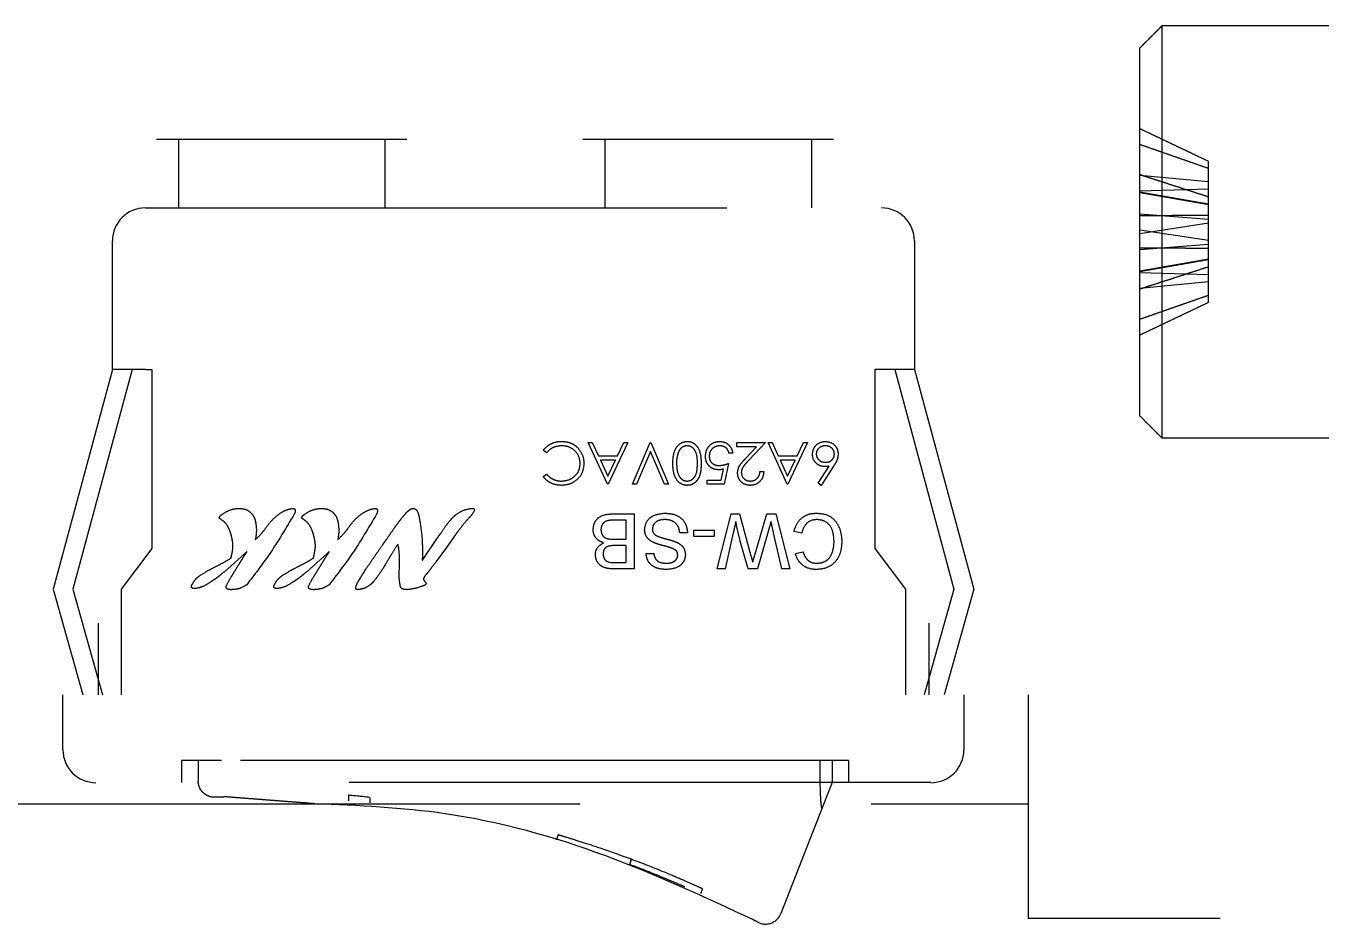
# Paper-space layout '2 DOOR PANEL LAYOUT - A1 Sheet' of a CAD drawing. Extents: x 50 to 825, y 22 to 486.
# Drawn here: x 558.651 to 562.548, y 461.147 to 463.849 of the extents above; entities that cross this region are included whole.
import ezdxf

# ---------------------------------------------------------------- set-up
doc = ezdxf.new("R2010")
doc.units = 0
doc.linetypes.add('HIDDEN', pattern=[0.375, 0.25, -0.125])
doc.layers.add('N-EQPM', color=3, linetype='Continuous', lineweight=25)

psp = doc.layouts.new('2 DOOR PANEL LAYOUT - A1 Sheet')

# ---------------------------------------------------------------- linework, layer by layer
at = {"layer": 'N-EQPM', "linetype": 'HIDDEN', "ltscale": 7}
for p, q in [((562.0692, 463.8488), (562.0692, 463.0066)), ((562.0031, 463.0304), (562.0031, 463.7827)), ((559.0436, 463.5079), (559.7973, 463.5079)), ((559.1097, 463.5079), (559.1097, 463.3013)), ((559.7312, 463.5079), (559.7312, 463.3013)), ((560.327, 463.5079), (561.0807, 463.5079)), ((560.3931, 463.5079), (560.3931, 463.3013)), ((561.0146, 463.5079), (561.0146, 463.3013)), ((562.2097, 463.4197), (562.2097, 463.441)), ((562.2097, 463.3795), (562.0031, 463.3993)), ((562.2097, 463.3582), (562.2097, 463.4197)), ((562.2097, 463.3582), (562.0031, 463.3518)), ((562.2097, 463.2663), (562.2097, 463.3582)), ((562.2097, 463.3128), (562.0031, 463.3488)), ((562.2097, 463.3104), (562.0031, 463.3471)), ((559.0105, 463.3013), (561.2253, 463.3013)), ((562.2097, 463.2663), (562.0031, 463.2823)), ((562.2097, 463.255), (562.0031, 463.2236)), ((562.2097, 463.203), (562.2097, 463.2663)), ((558.9114, 462.8154), (558.9114, 463.2021)), ((561.3245, 463.2021), (561.3245, 462.8154)), ((562.2097, 463.203), (562.0031, 463.2344)), ((562.2097, 463.1793), (562.2097, 463.203)), ((562.2097, 463.1917), (562.0031, 463.1757)), ((562.2097, 463.1239), (562.2097, 463.1793)), ((562.2097, 463.1476), (562.0031, 463.111)), ((562.2097, 463.1452), (562.0031, 463.1092)), ((562.2097, 463.0786), (562.2097, 463.1239)), ((562.2097, 463.0999), (562.0031, 463.1062)), ((562.2097, 463.0786), (562.0031, 463.0587)), ((562.2097, 463.0171), (562.2097, 463.0786)), ((562.0031, 462.6753), (562.0031, 463.0304)), ((562.0692, 463.0066), (562.0692, 462.6092)), ((558.9114, 462.8154), (558.7329, 462.1543)), ((558.9709, 462.8154), (558.7924, 462.1543)), ((559.0105, 462.8154), (558.9114, 462.8154)), ((559.0105, 462.8154), (559.0304, 462.8154)), ((559.0304, 462.8154), (559.0304, 462.2766)), ((561.2253, 462.8154), (561.2055, 462.8154)), ((561.2055, 462.8154), (561.2055, 462.2766)), ((561.3245, 462.8154), (561.2253, 462.8154)), ((561.265, 462.8154), (561.4435, 462.1543)), ((561.3245, 462.8154), (561.503, 462.1543)), ((560.3429, 462.5956), (560.3552, 462.5956)), ((560.4009, 462.47), (560.3429, 462.5956)), ((560.3552, 462.5956), (560.3738, 462.5553)), ((560.4621, 462.5956), (560.4025, 462.47)), ((560.4307, 462.5553), (560.4498, 462.5956)), ((560.4498, 462.5956), (560.4621, 462.5956)), ((560.4766, 462.47), (560.5298, 462.5956)), ((560.5298, 462.5956), (560.5314, 462.5956)), ((560.5314, 462.5956), (560.5845, 462.47)), ((560.7906, 462.5956), (560.876, 462.5956)), ((560.7906, 462.5827), (560.7906, 462.5956)), ((560.8491, 462.5827), (560.7906, 462.5827)), ((560.8177, 462.5491), (560.8491, 462.5827)), ((560.876, 462.5956), (560.8273, 462.5436)), ((560.8841, 462.5956), (560.8963, 462.5956)), ((560.942, 462.47), (560.8841, 462.5956)), ((560.8963, 462.5956), (560.9149, 462.5553)), ((561.0032, 462.5956), (560.9436, 462.47)), ((560.9718, 462.5553), (560.9909, 462.5956)), ((560.9909, 462.5956), (561.0032, 462.5956)), ((560.2175, 462.565), (560.2077, 462.5724)), ((560.3738, 462.5553), (560.4307, 462.5553)), ((560.4246, 462.5424), (560.3797, 462.5424)), ((560.3797, 462.5424), (560.4019, 462.4944)), ((560.4019, 462.4944), (560.4246, 462.5424)), ((560.5306, 462.5689), (560.4887, 462.47)), ((560.5724, 462.47), (560.5306, 462.5689)), ((560.7778, 462.5634), (560.7665, 462.5634)), ((560.9149, 462.5553), (560.9718, 462.5553)), ((560.9657, 462.5424), (560.9208, 462.5424)), ((560.9208, 462.5424), (560.943, 462.4944)), ((560.943, 462.4944), (560.9657, 462.5424)), ((560.2077, 462.493), (560.2175, 462.5006)), ((560.7432, 462.4828), (560.75, 462.5159)), ((560.7649, 462.5328), (560.752, 462.47)), ((560.8599, 462.5086), (560.8712, 462.5086)), ((561.0348, 462.4736), (561.068, 462.5243)), ((561.081, 462.5241), (561.0435, 462.4667)), ((560.4025, 462.47), (560.4009, 462.47)), ((560.4887, 462.47), (560.4766, 462.47)), ((560.5845, 462.47), (560.5724, 462.47)), ((560.7005, 462.4828), (560.7432, 462.4828)), ((560.7005, 462.47), (560.7005, 462.4828)), ((560.752, 462.47), (560.7005, 462.47)), ((560.9436, 462.47), (560.942, 462.47)), ((561.0435, 462.4667), (561.0348, 462.4736)), ((560.4188, 462.3809), (560.4809, 462.3809)), ((560.4809, 462.3809), (560.4809, 462.2156)), ((560.7309, 462.2156), (560.7726, 462.3809)), ((560.7726, 462.3809), (560.7982, 462.3809)), ((560.7982, 462.3809), (560.8327, 462.2546)), ((560.8442, 462.2572), (560.88, 462.3809)), ((560.88, 462.3809), (560.9075, 462.3809)), ((560.9075, 462.3809), (560.9492, 462.2156)), ((560.4576, 462.3618), (560.4185, 462.3618)), ((560.4576, 462.3046), (560.4576, 462.3618)), ((559.3411, 462.3037), (559.3418, 462.3037)), ((559.589, 462.3037), (559.5897, 462.3037)), ((559.8439, 462.2413), (559.8879, 462.3063)), ((559.9396, 462.3127), (559.9162, 462.2796)), ((560.4211, 462.3046), (560.4576, 462.3046)), ((560.6419, 462.3237), (560.6186, 462.3237)), ((560.661, 462.3131), (560.661, 462.3321)), ((560.661, 462.3321), (560.7224, 462.3321)), ((560.7224, 462.3131), (560.661, 462.3131)), ((560.7224, 462.3321), (560.7224, 462.3131)), ((560.7794, 462.3237), (560.755, 462.2156)), ((560.8845, 462.3284), (560.8518, 462.2156)), ((560.9251, 462.2156), (560.9006, 462.3243)), ((560.9852, 462.3225), (560.9619, 462.328)), ((559.0304, 462.2766), (558.9378, 462.1543)), ((559.31, 462.2618), (559.2588, 462.2158)), ((559.3156, 462.2677), (559.31, 462.2618)), ((559.3159, 462.2668), (559.3156, 462.2677)), ((559.5579, 462.2618), (559.5068, 462.2158)), ((559.5635, 462.2677), (559.5579, 462.2618)), ((559.5639, 462.2668), (559.5635, 462.2677)), ((559.726, 462.2902), (559.7308, 462.2967)), ((559.9162, 462.2796), (559.885, 462.2373)), ((560.4576, 462.2855), (560.4235, 462.2855)), ((560.4576, 462.2347), (560.4576, 462.2855)), ((560.5169, 462.2622), (560.5402, 462.2622)), ((560.8238, 462.2156), (560.8002, 462.2984)), ((560.9661, 462.2615), (560.9894, 462.2665)), ((561.2055, 462.2766), (561.298, 462.1543)), ((559.8432, 462.2413), (559.8439, 462.2413)), ((560.4261, 462.2347), (560.4576, 462.2347)), ((560.4809, 462.2156), (560.419, 462.2156)), ((560.755, 462.2156), (560.7309, 462.2156)), ((560.8518, 462.2156), (560.8238, 462.2156)), ((560.9492, 462.2156), (560.9251, 462.2156)), ((558.7329, 462.1543), (558.8221, 461.8369)), ((558.7924, 462.1543), (558.8816, 461.8369)), ((558.9378, 462.1543), (558.9378, 461.8369)), ((561.298, 462.1543), (561.298, 461.8369)), ((561.4435, 462.1543), (561.3542, 461.8369)), ((561.503, 462.1543), (561.4137, 461.8369)), ((558.8684, 462.0518), (558.8684, 461.8369)), ((561.3674, 462.0518), (561.3674, 461.8369)), ((558.7626, 461.6716), (558.7626, 461.8369)), ((561.4732, 461.8369), (561.4732, 461.6716)), ((561.6666, 461.8369), (561.6666, 461.509)), ((559.1408, 461.6386), (559.1196, 461.6386)), ((559.1196, 461.6386), (559.1196, 461.5725)), ((559.2398, 461.6386), (559.1408, 461.6386)), ((559.1692, 461.6386), (559.1692, 461.578)), ((561.0465, 461.6386), (559.2398, 461.6386)), ((561.04, 461.6386), (561.04, 461.5725)), ((561.0885, 461.6386), (561.0465, 461.6386)), ((561.0765, 461.6386), (561.0765, 461.5725)), ((561.1261, 461.6386), (561.0885, 461.6386)), ((561.1261, 461.6386), (561.1261, 461.5725)), ((561.374, 461.5725), (558.8618, 461.5725)), ((559.1692, 461.578), (559.1692, 461.578)), ((561.0765, 461.5725), (561.0469, 461.4967)), ((559.6212, 461.5345), (559.6212, 461.518)), ((559.6854, 461.5282), (559.6854, 461.5116)), ((558.5692, 461.509), (561.6666, 461.509)), ((561.0469, 461.4967), (560.9224, 461.1785)), ((561.6666, 461.509), (561.6666, 461.1636)), ((560.2522, 461.4153), (560.2465, 461.3998)), ((560.4726, 461.342), (560.4669, 461.3264)), ((560.473, 461.3418), (560.4673, 461.3263)), ((560.6868, 461.2531), (560.6811, 461.2376)), ((564.8697, 461.1636), (561.6666, 461.1636))]:
    psp.add_line(p, q, dxfattribs=at)
for centre, radius, start, end in [((559.0105, 463.2021), 0.0992, 90, 180), ((561.2253, 463.2021), 0.0992, 0, 90), ((558.8618, 461.6716), 0.0992, 180, 270), ((561.374, 461.6716), 0.0992, 270, 0), ((559.3364, 458.3142), 3.2329, 83.8036, 84.9476), ((560.8762, 461.1966), 0.0496, 242.0252, 338.6294)]:
    psp.add_arc(centre, radius, start, end, dxfattribs=at)
for points in [[(562.0692, 463.8488), (562.0031, 463.7827)], [(562.6229, 463.8488), (562.0692, 463.8488)], [(562.2097, 463.441), (562.0031, 463.5393)], [(562.2097, 463.4197), (562.0031, 463.4918)], [(562.2097, 463.3341), (562.0031, 463.4009)], [(562.2097, 463.2787), (562.0031, 463.2774)], [(562.2097, 463.1793), (562.0031, 463.1806)], [(562.2097, 463.1239), (562.0031, 463.0572)], [(562.2097, 463.0384), (562.0031, 462.9662)], [(562.2097, 463.0171), (562.0031, 462.9187)], [(562.0031, 462.6753), (562.0692, 462.6092)], [(562.0692, 462.6092), (562.6229, 462.6092)], [(559.2407, 461.5291), (559.2206, 461.5285)], [(559.5203, 461.509), (559.2546, 461.5295)]]:
    psp.add_open_spline(points, degree=1, dxfattribs=at)
for points, knots in [([(560.2077, 462.5724), (560.2125, 462.5778), (560.2204, 462.5866), (560.2351, 462.5942), (560.2485, 462.5982), (560.2577, 462.5986), (560.2623, 462.5988)], [0, 0, 0, 0, 0.33934, 0.559538, 0.779705, 1, 1, 1, 1]), ([(560.2624, 462.5859), (560.2527, 462.5847), (560.2353, 462.5826), (560.223, 462.5704), (560.2175, 462.565)], [0, 0, 0, 0, 0.558772, 1, 1, 1, 1]), ([(560.2623, 462.5988), (560.2689, 462.5984), (560.2798, 462.5978), (560.2941, 462.5927), (560.3052, 462.5861), (560.3112, 462.5799), (560.3141, 462.5768)], [0, 0, 0, 0, 0.339838, 0.559927, 0.779959, 1, 1, 1, 1]), ([(560.3188, 462.5329), (560.3178, 462.541), (560.3159, 462.5573), (560.3002, 462.5748), (560.2815, 462.5846), (560.2688, 462.5855), (560.2624, 462.5859)], [0, 0, 0, 0, 0.279431, 0.558928, 0.779287, 1, 1, 1, 1]), ([(560.3141, 462.5768), (560.3193, 462.5692), (560.3286, 462.5556), (560.3296, 462.5392), (560.3301, 462.532)], [0, 0, 0, 0, 0.55902, 1, 1, 1, 1]), ([(560.5974, 462.5328), (560.5981, 462.5479), (560.5991, 462.5705), (560.6162, 462.5913), (560.6297, 462.5979), (560.6371, 462.5985), (560.6408, 462.5988)], [0, 0, 0, 0, 0.499383, 0.748751, 0.87438, 1, 1, 1, 1]), ([(560.6404, 462.5859), (560.6369, 462.5855), (560.6301, 462.5846), (560.6195, 462.5774), (560.6157, 462.5693), (560.6134, 462.5643)], [0, 0, 0, 0, 0.280213, 0.560806, 1, 1, 1, 1]), ([(560.6715, 462.5328), (560.6714, 462.5445), (560.6712, 462.5621), (560.6592, 462.5792), (560.649, 462.585), (560.6432, 462.5856), (560.6404, 462.5859)], [0, 0, 0, 0, 0.500287, 0.749081, 0.874604, 1, 1, 1, 1]), ([(560.6408, 462.5988), (560.6444, 462.5985), (560.6517, 462.5979), (560.6651, 462.5913), (560.6816, 462.5702), (560.6823, 462.5478), (560.6827, 462.5328)], [0, 0, 0, 0, 0.125553, 0.251095, 0.50025, 1, 1, 1, 1]), ([(560.6956, 462.5545), (560.6964, 462.561), (560.6978, 462.5741), (560.7091, 462.5892), (560.724, 462.5976), (560.7343, 462.5984), (560.7394, 462.5988)], [0, 0, 0, 0, 0.279862, 0.559296, 0.779436, 1, 1, 1, 1]), ([(560.7388, 462.5859), (560.7341, 462.5854), (560.7247, 462.5843), (560.7142, 462.5757), (560.7078, 462.5652), (560.7072, 462.5578), (560.7069, 462.554)], [0, 0, 0, 0, 0.279605, 0.559388, 0.779575, 1, 1, 1, 1]), ([(560.7665, 462.5634), (560.7655, 462.5669), (560.7636, 462.574), (560.7559, 462.5812), (560.7474, 462.5852), (560.7416, 462.5857), (560.7388, 462.5859)], [0, 0, 0, 0, 0.28002, 0.559165, 0.779624, 1, 1, 1, 1]), ([(560.7394, 462.5988), (560.7448, 462.5982), (560.7556, 462.5971), (560.7677, 462.5875), (560.7753, 462.5758), (560.7769, 462.5675), (560.7778, 462.5634)], [0, 0, 0, 0, 0.27959, 0.559017, 0.779362, 1, 1, 1, 1]), ([(561.0177, 462.5603), (561.0184, 462.5661), (561.0197, 462.5776), (561.0304, 462.5903), (561.0435, 462.5975), (561.0525, 462.5984), (561.057, 462.5988)], [0, 0, 0, 0, 0.279611, 0.558955, 0.779475, 1, 1, 1, 1]), ([(561.0564, 462.5859), (561.0525, 462.5855), (561.0448, 462.5848), (561.0359, 462.5783), (561.0299, 462.5701), (561.0293, 462.564), (561.029, 462.561)], [0, 0, 0, 0, 0.280042, 0.559939, 0.780012, 1, 1, 1, 1]), ([(561.0837, 462.561), (561.0832, 462.5649), (561.0821, 462.5726), (561.0743, 462.5805), (561.0655, 462.5852), (561.0594, 462.5857), (561.0564, 462.5859)], [0, 0, 0, 0, 0.279041, 0.558781, 0.77925, 1, 1, 1, 1]), ([(561.057, 462.5988), (561.0626, 462.5981), (561.0738, 462.5968), (561.0865, 462.5866), (561.0937, 462.5738), (561.0946, 462.5649), (561.095, 462.5605)], [0, 0, 0, 0, 0.279635, 0.55907, 0.779561, 1, 1, 1, 1]), ([(560.6134, 462.5643), (560.6118, 462.5586), (560.609, 462.5482), (560.6088, 462.5375), (560.6087, 462.5328)], [0, 0, 0, 0, 0.559599, 1, 1, 1, 1]), ([(560.7352, 462.5134), (560.7292, 462.5141), (560.7172, 462.5154), (560.7039, 462.5266), (560.6966, 462.5404), (560.696, 462.5498), (560.6956, 462.5545)], [0, 0, 0, 0, 0.279656, 0.558998, 0.779286, 1, 1, 1, 1]), ([(560.7069, 462.554), (560.7074, 462.5497), (560.7083, 462.541), (560.7168, 462.5316), (560.727, 462.5269), (560.7338, 462.5265), (560.7372, 462.5263)], [0, 0, 0, 0, 0.279541, 0.558629, 0.779084, 1, 1, 1, 1]), ([(560.7923, 462.5041), (560.793, 462.5101), (560.7943, 462.5201), (560.8023, 462.5316), (560.8097, 462.5406), (560.815, 462.5463), (560.8177, 462.5491)], [0, 0, 0, 0, 0.338375, 0.558753, 0.77936, 1, 1, 1, 1]), ([(560.8273, 462.5436), (560.8237, 462.5398), (560.8177, 462.5335), (560.81, 462.5242), (560.8045, 462.5153), (560.8039, 462.5085), (560.8035, 462.5051)], [0, 0, 0, 0, 0.340542, 0.56085, 0.780599, 1, 1, 1, 1]), ([(561.055, 462.5231), (561.0495, 462.5237), (561.0385, 462.525), (561.0262, 462.5351), (561.0188, 462.5473), (561.0181, 462.556), (561.0177, 462.5603)], [0, 0, 0, 0, 0.279643, 0.559335, 0.779541, 1, 1, 1, 1]), ([(561.029, 462.561), (561.0296, 462.5571), (561.0307, 462.5492), (561.039, 462.5412), (561.0481, 462.5367), (561.0543, 462.5362), (561.0573, 462.536)], [0, 0, 0, 0, 0.278758, 0.558607, 0.779181, 1, 1, 1, 1]), ([(561.0573, 462.536), (561.0612, 462.5363), (561.0688, 462.537), (561.0776, 462.5436), (561.0829, 462.552), (561.0835, 462.558), (561.0837, 462.561)], [0, 0, 0, 0, 0.280117, 0.559439, 0.779681, 1, 1, 1, 1]), ([(561.095, 462.5605), (561.0946, 462.5561), (561.0938, 462.5486), (561.0899, 462.5391), (561.0857, 462.5314), (561.0826, 462.5265), (561.081, 462.5241)], [0, 0, 0, 0, 0.339374, 0.559486, 0.779731, 1, 1, 1, 1]), ([(560.2175, 462.5006), (560.2216, 462.4963), (560.2284, 462.4892), (560.2407, 462.4833), (560.2517, 462.4801), (560.2594, 462.4798), (560.2632, 462.4796)], [0, 0, 0, 0, 0.339355, 0.559445, 0.779726, 1, 1, 1, 1]), ([(560.3301, 462.532), (560.3289, 462.5222), (560.3266, 462.5025), (560.308, 462.4809), (560.2857, 462.4685), (560.2702, 462.4673), (560.2625, 462.4667)], [0, 0, 0, 0, 0.279512, 0.55908, 0.779374, 1, 1, 1, 1]), ([(560.2632, 462.4796), (560.2712, 462.4805), (560.2872, 462.4824), (560.3059, 462.496), (560.3171, 462.5139), (560.3182, 462.5266), (560.3188, 462.5329)], [0, 0, 0, 0, 0.279865, 0.559533, 0.779673, 1, 1, 1, 1]), ([(560.6408, 462.4667), (560.6371, 462.467), (560.6297, 462.4676), (560.6162, 462.4742), (560.5992, 462.4951), (560.5981, 462.5177), (560.5974, 462.5328)], [0, 0, 0, 0, 0.125616, 0.251232, 0.500607, 1, 1, 1, 1]), ([(560.6087, 462.5328), (560.6091, 462.5211), (560.6098, 462.5036), (560.6216, 462.4863), (560.6318, 462.4805), (560.6375, 462.4799), (560.6404, 462.4796)], [0, 0, 0, 0, 0.500057, 0.749047, 0.874596, 1, 1, 1, 1]), ([(560.6404, 462.4796), (560.6433, 462.4799), (560.649, 462.4805), (560.6567, 462.4849), (560.6628, 462.4911), (560.6711, 462.5064), (560.6713, 462.521), (560.6715, 462.5328)], [0, 0, 0, 0, 0.125135, 0.250379, 0.375521, 0.500859, 1, 1, 1, 1]), ([(560.6827, 462.5328), (560.6823, 462.5178), (560.6817, 462.499), (560.6699, 462.4802), (560.6618, 462.4726), (560.6518, 462.4676), (560.6444, 462.467), (560.6408, 462.4667)], [0, 0, 0, 0, 0.498704, 0.62418, 0.749471, 0.874743, 1, 1, 1, 1]), ([(560.75, 462.5159), (560.7472, 462.5151), (560.7424, 462.5138), (560.7374, 462.5135), (560.7352, 462.5134)], [0, 0, 0, 0, 0.560064, 1, 1, 1, 1]), ([(560.7372, 462.5263), (560.7425, 462.5269), (560.752, 462.5279), (560.761, 462.5313), (560.7649, 462.5328)], [0, 0, 0, 0, 0.559416, 1, 1, 1, 1]), ([(560.8302, 462.4667), (560.8246, 462.4673), (560.8134, 462.4683), (560.801, 462.4785), (560.7935, 462.4909), (560.7927, 462.4997), (560.7923, 462.5041)], [0, 0, 0, 0, 0.279891, 0.559188, 0.779573, 1, 1, 1, 1]), ([(560.8035, 462.5051), (560.8041, 462.5012), (560.8051, 462.4934), (560.8128, 462.4852), (560.8216, 462.4803), (560.8277, 462.4798), (560.8308, 462.4796)], [0, 0, 0, 0, 0.279126, 0.558978, 0.77935, 1, 1, 1, 1]), ([(560.8712, 462.5086), (560.8704, 462.5025), (560.869, 462.4903), (560.8583, 462.4763), (560.8446, 462.468), (560.835, 462.4671), (560.8302, 462.4667)], [0, 0, 0, 0, 0.280029, 0.559515, 0.779668, 1, 1, 1, 1]), ([(560.8308, 462.4796), (560.8351, 462.4801), (560.8436, 462.4809), (560.8533, 462.4888), (560.8586, 462.4986), (560.8595, 462.5053), (560.8599, 462.5086)], [0, 0, 0, 0, 0.279693, 0.55878, 0.779138, 1, 1, 1, 1]), ([(561.068, 462.5243), (561.0656, 462.5239), (561.0613, 462.5233), (561.0569, 462.5231), (561.055, 462.5231)], [0, 0, 0, 0, 0.55991, 1, 1, 1, 1]), ([(560.2625, 462.4667), (560.2553, 462.4672), (560.2435, 462.468), (560.2282, 462.4745), (560.2166, 462.4823), (560.2106, 462.4894), (560.2077, 462.493)], [0, 0, 0, 0, 0.339713, 0.559846, 0.779926, 1, 1, 1, 1]), ([(559.2328, 462.3704), (559.2342, 462.3725), (559.2367, 462.3764), (559.2405, 462.3789), (559.2422, 462.38)], [0, 0, 0, 0, 0.557957, 1, 1, 1, 1]), ([(559.2422, 462.38), (559.2507, 462.3854), (559.2658, 462.3949), (559.2835, 462.3967), (559.2913, 462.3975)], [0, 0, 0, 0, 0.559815, 1, 1, 1, 1]), ([(559.2913, 462.3975), (559.2983, 462.397), (559.3121, 462.3961), (559.3289, 462.3851), (559.339, 462.3702), (559.3414, 462.3596), (559.3425, 462.3543)], [0, 0, 0, 0, 0.280204, 0.559303, 0.779455, 1, 1, 1, 1]), ([(559.4583, 462.3801), (559.4339, 462.3389), (559.3905, 462.2654), (559.3384, 462.1976), (559.3156, 462.1679)], [0, 0, 0, 0, 0.56028, 1, 1, 1, 1]), ([(559.3728, 462.3384), (559.3798, 462.3479), (559.3923, 462.3649), (559.4091, 462.3776), (559.4165, 462.3832)], [0, 0, 0, 0, 0.560569, 1, 1, 1, 1]), ([(559.4165, 462.3832), (559.4231, 462.387), (559.4349, 462.3938), (559.4482, 462.3964), (559.454, 462.3975)], [0, 0, 0, 0, 0.560868, 1, 1, 1, 1]), ([(559.454, 462.3975), (559.4554, 462.3974), (559.4576, 462.3972), (559.4597, 462.3952), (559.461, 462.3927), (559.4615, 462.3891), (559.4607, 462.3864), (559.4603, 462.3851)], [0, 0, 0, 0, 0.248737, 0.374057, 0.499919, 0.749436, 1, 1, 1, 1]), ([(559.4603, 462.3851), (559.46, 462.3842), (559.4594, 462.3825), (559.4586, 462.3808), (559.4583, 462.3801)], [0, 0, 0, 0, 0.56, 1, 1, 1, 1]), ([(559.4807, 462.3704), (559.4821, 462.3725), (559.4846, 462.3764), (559.4884, 462.3789), (559.4901, 462.38)], [0, 0, 0, 0, 0.557957, 1, 1, 1, 1]), ([(559.4901, 462.38), (559.4986, 462.3854), (559.5137, 462.3949), (559.5315, 462.3967), (559.5393, 462.3975)], [0, 0, 0, 0, 0.559815, 1, 1, 1, 1]), ([(559.5393, 462.3975), (559.5462, 462.397), (559.5601, 462.3961), (559.5768, 462.3851), (559.5869, 462.3702), (559.5893, 462.3596), (559.5905, 462.3543)], [0, 0, 0, 0, 0.280204, 0.559303, 0.779455, 1, 1, 1, 1]), ([(559.7062, 462.3801), (559.6818, 462.3389), (559.6384, 462.2654), (559.5864, 462.1976), (559.5635, 462.1679)], [0, 0, 0, 0, 0.56028, 1, 1, 1, 1]), ([(559.6207, 462.3384), (559.6277, 462.3479), (559.6402, 462.3649), (559.657, 462.3776), (559.6644, 462.3832)], [0, 0, 0, 0, 0.560569, 1, 1, 1, 1]), ([(559.6644, 462.3832), (559.671, 462.387), (559.6828, 462.3938), (559.6961, 462.3964), (559.7019, 462.3975)], [0, 0, 0, 0, 0.560868, 1, 1, 1, 1]), ([(559.7019, 462.3975), (559.7033, 462.3974), (559.7055, 462.3972), (559.7076, 462.3952), (559.7089, 462.3927), (559.7094, 462.3891), (559.7086, 462.3864), (559.7082, 462.3851)], [0, 0, 0, 0, 0.248737, 0.374057, 0.499919, 0.749436, 1, 1, 1, 1]), ([(559.7082, 462.3851), (559.7079, 462.3842), (559.7073, 462.3825), (559.7065, 462.3808), (559.7062, 462.3801)], [0, 0, 0, 0, 0.56, 1, 1, 1, 1]), ([(559.7355, 462.3036), (559.742, 462.313), (559.7527, 462.3286), (559.768, 462.3499), (559.7811, 462.3678), (559.7907, 462.379), (559.7956, 462.3846)], [0, 0, 0, 0, 0.340024, 0.560038, 0.780049, 1, 1, 1, 1]), ([(559.7956, 462.3846), (559.797, 462.3861), (559.7995, 462.3886), (559.8023, 462.3908), (559.8035, 462.3918)], [0, 0, 0, 0, 0.559913, 1, 1, 1, 1]), ([(559.8035, 462.3918), (559.8057, 462.3934), (559.8095, 462.3963), (559.8142, 462.3971), (559.8162, 462.3975)], [0, 0, 0, 0, 0.560818, 1, 1, 1, 1]), ([(559.8162, 462.3975), (559.8179, 462.3973), (559.8211, 462.3969), (559.8263, 462.3928), (559.832, 462.3828), (559.8339, 462.3733), (559.8352, 462.3669)], [0, 0, 0, 0, 0.124699, 0.24995, 0.499672, 1, 1, 1, 1]), ([(559.932, 462.3667), (559.9344, 462.3691), (559.9387, 462.3735), (559.9434, 462.3773), (559.9455, 462.379)], [0, 0, 0, 0, 0.559933, 1, 1, 1, 1]), ([(559.9455, 462.379), (559.9538, 462.3844), (559.9685, 462.394), (559.9859, 462.3965), (559.9935, 462.3975)], [0, 0, 0, 0, 0.56059, 1, 1, 1, 1]), ([(559.9999, 462.39), (559.9976, 462.3861), (559.9934, 462.3791), (559.9878, 462.3731), (559.9854, 462.3705)], [0, 0, 0, 0, 0.559016, 1, 1, 1, 1]), ([(559.9935, 462.3975), (559.9945, 462.3975), (559.9966, 462.3974), (559.9991, 462.3964), (560.0003, 462.3946), (560.0007, 462.3925), (560.0002, 462.391), (559.9999, 462.39)], [0, 0, 0, 0, 0.25053, 0.499207, 0.624418, 0.74975, 1, 1, 1, 1]), ([(560.358, 462.3335), (560.3585, 462.339), (560.3595, 462.3499), (560.3676, 462.3646), (560.3868, 462.3797), (560.4056, 462.3804), (560.4188, 462.3809)], [0, 0, 0, 0, 0.187143, 0.374319, 0.560786, 1, 1, 1, 1]), ([(560.5126, 462.334), (560.514, 462.342), (560.5166, 462.3581), (560.539, 462.3791), (560.5599, 462.3815), (560.5727, 462.383)], [0, 0, 0, 0, 0.279942, 0.56008, 1, 1, 1, 1]), ([(560.5727, 462.383), (560.5823, 462.3825), (560.6015, 462.3815), (560.6257, 462.3677), (560.6393, 462.3463), (560.641, 462.3312), (560.6419, 462.3237)], [0, 0, 0, 0, 0.280814, 0.559563, 0.77962, 1, 1, 1, 1]), ([(560.9619, 462.328), (560.9646, 462.3364), (560.9701, 462.3533), (560.9875, 462.3718), (561.0085, 462.3816), (561.0224, 462.3825), (561.0293, 462.383)], [0, 0, 0, 0, 0.280256, 0.559546, 0.779589, 1, 1, 1, 1]), ([(561.0293, 462.383), (561.0417, 462.3821), (561.0664, 462.3803), (561.0925, 462.3552), (561.1039, 462.3257), (561.1053, 462.3066), (561.106, 462.297)], [0, 0, 0, 0, 0.279955, 0.558088, 0.778912, 1, 1, 1, 1]), ([(559.237, 462.3653), (559.2358, 462.366), (559.2343, 462.3669), (559.2326, 462.3688), (559.2327, 462.3699), (559.2328, 462.3704)], [0, 0, 0, 0, 0.559164, 0.782882, 1, 1, 1, 1]), ([(559.2641, 462.3318), (559.2606, 462.3394), (559.2544, 462.353), (559.2423, 462.3616), (559.237, 462.3653)], [0, 0, 0, 0, 0.561021, 1, 1, 1, 1]), ([(559.3425, 462.3543), (559.3436, 462.3463), (559.3454, 462.332), (559.3437, 462.3177), (559.3429, 462.3114)], [0, 0, 0, 0, 0.55994, 1, 1, 1, 1]), ([(559.4849, 462.3653), (559.4838, 462.366), (559.4822, 462.3669), (559.4805, 462.3688), (559.4806, 462.3699), (559.4807, 462.3704)], [0, 0, 0, 0, 0.559164, 0.782882, 1, 1, 1, 1]), ([(559.512, 462.3318), (559.5085, 462.3394), (559.5024, 462.353), (559.4902, 462.3616), (559.4849, 462.3653)], [0, 0, 0, 0, 0.561021, 1, 1, 1, 1]), ([(559.5905, 462.3543), (559.5915, 462.3463), (559.5934, 462.332), (559.5916, 462.3177), (559.5908, 462.3114)], [0, 0, 0, 0, 0.55994, 1, 1, 1, 1]), ([(559.8352, 462.3669), (559.8383, 462.347), (559.8439, 462.3115), (559.8441, 462.2755), (559.8442, 462.2597)], [0, 0, 0, 0, 0.559976, 1, 1, 1, 1]), ([(559.9004, 462.3238), (559.9058, 462.3321), (559.9155, 462.3471), (559.9269, 462.3607), (559.932, 462.3667)], [0, 0, 0, 0, 0.560169, 1, 1, 1, 1]), ([(559.9854, 462.3705), (559.9785, 462.3626), (559.9662, 462.3484), (559.9549, 462.3335), (559.9499, 462.3269)], [0, 0, 0, 0, 0.559959, 1, 1, 1, 1]), ([(560.4043, 462.361), (560.4007, 462.3601), (560.3934, 462.3583), (560.3858, 462.3508), (560.3818, 462.342), (560.3814, 462.3361), (560.3813, 462.3332)], [0, 0, 0, 0, 0.28029, 0.559018, 0.779402, 1, 1, 1, 1]), ([(560.4185, 462.3618), (560.4158, 462.3618), (560.4111, 462.3618), (560.4064, 462.3613), (560.4043, 462.361)], [0, 0, 0, 0, 0.560099, 1, 1, 1, 1]), ([(560.5737, 462.3639), (560.5687, 462.3636), (560.5588, 462.363), (560.5461, 462.3569), (560.5376, 462.3467), (560.5365, 462.339), (560.536, 462.3351)], [0, 0, 0, 0, 0.280917, 0.560813, 0.780502, 1, 1, 1, 1]), ([(560.6186, 462.3237), (560.6177, 462.33), (560.6158, 462.3425), (560.6035, 462.3563), (560.5885, 462.3629), (560.5786, 462.3636), (560.5737, 462.3639)], [0, 0, 0, 0, 0.280632, 0.558674, 0.779197, 1, 1, 1, 1]), ([(560.7871, 462.3578), (560.7856, 462.3514), (560.783, 462.34), (560.7805, 462.3287), (560.7794, 462.3237)], [0, 0, 0, 0, 0.559999, 1, 1, 1, 1]), ([(560.8002, 462.2984), (560.7975, 462.3094), (560.7926, 462.3291), (560.7887, 462.349), (560.7871, 462.3578)], [0, 0, 0, 0, 0.559998, 1, 1, 1, 1]), ([(560.893, 462.3578), (560.8914, 462.3523), (560.8886, 462.3425), (560.8857, 462.3327), (560.8845, 462.3284)], [0, 0, 0, 0, 0.560001, 1, 1, 1, 1]), ([(560.9006, 462.3243), (560.8991, 462.3305), (560.8966, 462.3417), (560.8941, 462.3529), (560.893, 462.3578)], [0, 0, 0, 0, 0.56, 1, 1, 1, 1]), ([(561.0315, 462.3639), (561.0252, 462.3633), (561.0125, 462.3621), (560.9932, 462.3481), (560.9882, 462.3322), (560.9852, 462.3225)], [0, 0, 0, 0, 0.280711, 0.560905, 1, 1, 1, 1]), ([(561.0827, 462.2969), (561.0822, 462.3058), (561.0813, 462.3235), (561.0716, 462.3472), (561.0525, 462.3615), (561.0385, 462.3631), (561.0315, 462.3639)], [0, 0, 0, 0, 0.281245, 0.560716, 0.780138, 1, 1, 1, 1]), ([(559.2709, 462.3087), (559.2699, 462.3131), (559.2681, 462.3209), (559.2653, 462.3284), (559.2641, 462.3318)], [0, 0, 0, 0, 0.559926, 1, 1, 1, 1]), ([(559.2682, 462.248), (559.2697, 462.2548), (559.2721, 462.266), (559.2746, 462.2819), (559.2736, 462.2955), (559.2718, 462.3043), (559.2709, 462.3087)], [0, 0, 0, 0, 0.340183, 0.560168, 0.779941, 1, 1, 1, 1]), ([(559.3429, 462.3114), (559.3427, 462.3099), (559.3423, 462.3073), (559.3414, 462.3048), (559.3411, 462.3037)], [0, 0, 0, 0, 0.559683, 1, 1, 1, 1]), ([(559.3418, 462.3037), (559.348, 462.3097), (559.3593, 462.3205), (559.3687, 462.3329), (559.3728, 462.3384)], [0, 0, 0, 0, 0.559772, 1, 1, 1, 1]), ([(559.5188, 462.3087), (559.5178, 462.3131), (559.516, 462.3209), (559.5132, 462.3284), (559.512, 462.3318)], [0, 0, 0, 0, 0.559926, 1, 1, 1, 1]), ([(559.5161, 462.248), (559.5176, 462.2548), (559.52, 462.266), (559.5225, 462.2819), (559.5215, 462.2955), (559.5197, 462.3043), (559.5188, 462.3087)], [0, 0, 0, 0, 0.340183, 0.560168, 0.779941, 1, 1, 1, 1]), ([(559.5908, 462.3114), (559.5906, 462.3099), (559.5902, 462.3073), (559.5894, 462.3048), (559.589, 462.3037)], [0, 0, 0, 0, 0.559683, 1, 1, 1, 1]), ([(559.5897, 462.3037), (559.596, 462.3097), (559.6072, 462.3205), (559.6166, 462.3329), (559.6207, 462.3384)], [0, 0, 0, 0, 0.559772, 1, 1, 1, 1]), ([(559.7308, 462.2967), (559.7317, 462.298), (559.7332, 462.3003), (559.7348, 462.3026), (559.7355, 462.3036)], [0, 0, 0, 0, 0.559999, 1, 1, 1, 1]), ([(559.8879, 462.3063), (559.8891, 462.3081), (559.8912, 462.3112), (559.8934, 462.3144), (559.8943, 462.3157)], [0, 0, 0, 0, 0.559781, 1, 1, 1, 1]), ([(559.8943, 462.3157), (559.8954, 462.3173), (559.8974, 462.32), (559.8995, 462.3226), (559.9004, 462.3238)], [0, 0, 0, 0, 0.559991, 1, 1, 1, 1]), ([(559.9499, 462.3269), (559.948, 462.3243), (559.9447, 462.3195), (559.9411, 462.3148), (559.9396, 462.3127)], [0, 0, 0, 0, 0.559995, 1, 1, 1, 1]), ([(560.3891, 462.294), (560.3843, 462.2958), (560.3747, 462.2992), (560.3645, 462.3096), (560.3588, 462.3215), (560.3582, 462.3295), (560.358, 462.3335)], [0, 0, 0, 0, 0.280211, 0.55967, 0.779709, 1, 1, 1, 1]), ([(560.3813, 462.3332), (560.3818, 462.3285), (560.3825, 462.3214), (560.3879, 462.3135), (560.3991, 462.3047), (560.4114, 462.3047), (560.4211, 462.3046)], [0, 0, 0, 0, 0.249802, 0.375546, 0.501154, 1, 1, 1, 1]), ([(560.5413, 462.294), (560.5369, 462.2962), (560.5282, 462.3007), (560.5187, 462.3108), (560.5134, 462.3224), (560.5129, 462.3301), (560.5126, 462.334)], [0, 0, 0, 0, 0.280371, 0.559909, 0.779859, 1, 1, 1, 1]), ([(560.536, 462.3351), (560.5362, 462.3322), (560.5368, 462.3265), (560.5428, 462.3179), (560.5495, 462.3147), (560.5536, 462.3128)], [0, 0, 0, 0, 0.280089, 0.55997, 1, 1, 1, 1]), ([(560.5536, 462.3128), (560.5601, 462.3107), (560.5708, 462.3072), (560.5861, 462.3034), (560.5989, 462.2997), (560.6071, 462.2962), (560.6111, 462.2945)], [0, 0, 0, 0, 0.339939, 0.560025, 0.780082, 1, 1, 1, 1]), ([(559.298, 462.2384), (559.3013, 462.2437), (559.3073, 462.2532), (559.3133, 462.2627), (559.3159, 462.2668)], [0, 0, 0, 0, 0.559992, 1, 1, 1, 1]), ([(559.5459, 462.2384), (559.5493, 462.2437), (559.5552, 462.2532), (559.5612, 462.2627), (559.5639, 462.2668)], [0, 0, 0, 0, 0.559992, 1, 1, 1, 1]), ([(559.6491, 462.1738), (559.6572, 462.1874), (559.6705, 462.2098), (559.691, 462.2397), (559.7084, 462.2651), (559.7202, 462.2819), (559.726, 462.2902)], [0, 0, 0, 0, 0.339888, 0.559924, 0.779962, 1, 1, 1, 1]), ([(559.7698, 462.2894), (559.7641, 462.2804), (559.7539, 462.2645), (559.7441, 462.2483), (559.7398, 462.2411)], [0, 0, 0, 0, 0.559994, 1, 1, 1, 1]), ([(559.7728, 462.2785), (559.7724, 462.2806), (559.7715, 462.2842), (559.7703, 462.2878), (559.7698, 462.2894)], [0, 0, 0, 0, 0.559754, 1, 1, 1, 1]), ([(559.7749, 462.2165), (559.7753, 462.2281), (559.7761, 462.2489), (559.7738, 462.2695), (559.7728, 462.2785)], [0, 0, 0, 0, 0.560233, 1, 1, 1, 1]), ([(560.3643, 462.2584), (560.3648, 462.2627), (560.3657, 462.2713), (560.3737, 462.2849), (560.3833, 462.2905), (560.3891, 462.294)], [0, 0, 0, 0, 0.280336, 0.5608, 1, 1, 1, 1]), ([(560.4036, 462.2836), (560.401, 462.2825), (560.3957, 462.2804), (560.3888, 462.2724), (560.3881, 462.265), (560.3876, 462.2605)], [0, 0, 0, 0, 0.280869, 0.561063, 1, 1, 1, 1]), ([(560.4235, 462.2855), (560.4197, 462.2855), (560.413, 462.2855), (560.4065, 462.2842), (560.4036, 462.2836)], [0, 0, 0, 0, 0.560393, 1, 1, 1, 1]), ([(560.5782, 462.2135), (560.57, 462.214), (560.5536, 462.215), (560.5325, 462.2254), (560.5195, 462.243), (560.5178, 462.2558), (560.5169, 462.2622)], [0, 0, 0, 0, 0.280797, 0.560151, 0.779877, 1, 1, 1, 1]), ([(560.5402, 462.2622), (560.5411, 462.2573), (560.5429, 462.2474), (560.5562, 462.2339), (560.5693, 462.2331), (560.5772, 462.2326)], [0, 0, 0, 0, 0.281097, 0.560287, 1, 1, 1, 1]), ([(560.6063, 462.2718), (560.5993, 462.2753), (560.5878, 462.2811), (560.5702, 462.2849), (560.5556, 462.2887), (560.5461, 462.2922), (560.5413, 462.294)], [0, 0, 0, 0, 0.338408, 0.558974, 0.779535, 1, 1, 1, 1]), ([(560.6122, 462.2572), (560.612, 462.2603), (560.6114, 462.2658), (560.6079, 462.27), (560.6063, 462.2718)], [0, 0, 0, 0, 0.559617, 1, 1, 1, 1]), ([(560.6111, 462.2945), (560.6149, 462.2924), (560.6223, 462.2882), (560.6329, 462.2765), (560.6345, 462.2655), (560.6355, 462.2587)], [0, 0, 0, 0, 0.281445, 0.562273, 1, 1, 1, 1]), ([(561.0298, 462.2135), (561.0217, 462.2141), (561.0055, 462.2153), (560.9857, 462.2272), (560.9724, 462.2435), (560.9682, 462.2555), (560.9661, 462.2615)], [0, 0, 0, 0, 0.280081, 0.559449, 0.779549, 1, 1, 1, 1]), ([(560.9894, 462.2665), (560.9912, 462.2614), (560.9949, 462.2511), (561.0051, 462.2394), (561.0181, 462.2333), (561.0267, 462.2328), (561.0309, 462.2326)], [0, 0, 0, 0, 0.280553, 0.559739, 0.779654, 1, 1, 1, 1]), ([(561.106, 462.297), (561.1051, 462.2851), (561.1033, 462.2613), (561.0849, 462.2321), (561.0578, 462.2161), (561.0392, 462.2144), (561.0298, 462.2135)], [0, 0, 0, 0, 0.280492, 0.55957, 0.779615, 1, 1, 1, 1]), ([(561.0309, 462.2326), (561.0368, 462.233), (561.0484, 462.2338), (561.064, 462.2426), (561.0801, 462.263), (561.0816, 462.2829), (561.0827, 462.2969)], [0, 0, 0, 0, 0.187223, 0.373906, 0.560736, 1, 1, 1, 1]), ([(559.1725, 462.194), (559.1818, 462.2), (559.1984, 462.2105), (559.216, 462.2193), (559.2237, 462.2232)], [0, 0, 0, 0, 0.559833, 1, 1, 1, 1]), ([(559.2237, 462.2232), (559.2322, 462.2275), (559.2473, 462.2353), (559.2618, 462.2441), (559.2682, 462.248)], [0, 0, 0, 0, 0.560011, 1, 1, 1, 1]), ([(559.2545, 462.1656), (559.259, 462.1741), (559.2665, 462.1881), (559.2781, 462.2068), (559.288, 462.2226), (559.2947, 462.2331), (559.298, 462.2384)], [0, 0, 0, 0, 0.339802, 0.559868, 0.779933, 1, 1, 1, 1]), ([(559.4204, 462.194), (559.4297, 462.2), (559.4463, 462.2105), (559.4639, 462.2193), (559.4716, 462.2232)], [0, 0, 0, 0, 0.559833, 1, 1, 1, 1]), ([(559.4716, 462.2232), (559.4801, 462.2275), (559.4952, 462.2353), (559.5097, 462.2441), (559.5161, 462.248)], [0, 0, 0, 0, 0.560011, 1, 1, 1, 1]), ([(559.5024, 462.1656), (559.5069, 462.1741), (559.5144, 462.1881), (559.5261, 462.2068), (559.5359, 462.2226), (559.5426, 462.2331), (559.5459, 462.2384)], [0, 0, 0, 0, 0.339802, 0.559868, 0.779933, 1, 1, 1, 1]), ([(559.7398, 462.2411), (559.7326, 462.2288), (559.7198, 462.2067), (559.7041, 462.1865), (559.6973, 462.1776)], [0, 0, 0, 0, 0.560188, 1, 1, 1, 1]), ([(559.8442, 462.2597), (559.8442, 462.2563), (559.8441, 462.2501), (559.8435, 462.244), (559.8432, 462.2413)], [0, 0, 0, 0, 0.559951, 1, 1, 1, 1]), ([(559.885, 462.2373), (559.88, 462.2303), (559.8711, 462.218), (559.8614, 462.2062), (559.8572, 462.201)], [0, 0, 0, 0, 0.56001, 1, 1, 1, 1]), ([(560.419, 462.2156), (560.4116, 462.2158), (560.397, 462.2163), (560.3779, 462.2254), (560.3666, 462.2413), (560.3651, 462.2527), (560.3643, 462.2584)], [0, 0, 0, 0, 0.281116, 0.560026, 0.780112, 1, 1, 1, 1]), ([(560.3876, 462.2605), (560.3881, 462.256), (560.3889, 462.2493), (560.3939, 462.2417), (560.4051, 462.2339), (560.4168, 462.2343), (560.4261, 462.2347)], [0, 0, 0, 0, 0.249512, 0.375019, 0.500244, 1, 1, 1, 1]), ([(560.5772, 462.2326), (560.5817, 462.2327), (560.5907, 462.233), (560.6026, 462.2377), (560.6108, 462.2466), (560.6118, 462.2537), (560.6122, 462.2572)], [0, 0, 0, 0, 0.28129, 0.56082, 0.78068, 1, 1, 1, 1]), ([(560.6355, 462.2587), (560.635, 462.2537), (560.6339, 462.2435), (560.6256, 462.2301), (560.6077, 462.2163), (560.5904, 462.2147), (560.5782, 462.2135)], [0, 0, 0, 0, 0.187029, 0.374124, 0.56114, 1, 1, 1, 1]), ([(560.8327, 462.2546), (560.8337, 462.251), (560.8354, 462.2447), (560.8372, 462.2384), (560.8379, 462.2356)], [0, 0, 0, 0, 0.560007, 1, 1, 1, 1]), ([(560.8379, 462.2356), (560.8391, 462.2396), (560.8412, 462.2468), (560.8433, 462.254), (560.8442, 462.2572)], [0, 0, 0, 0, 0.559999, 1, 1, 1, 1]), ([(559.1499, 462.166), (559.1531, 462.1721), (559.1588, 462.183), (559.1683, 462.1906), (559.1725, 462.194)], [0, 0, 0, 0, 0.558669, 1, 1, 1, 1]), ([(559.2588, 462.2158), (559.2527, 462.2106), (559.2425, 462.2021), (559.2282, 462.1905), (559.2155, 462.1815), (559.2067, 462.1759), (559.2024, 462.1731)], [0, 0, 0, 0, 0.340016, 0.560015, 0.780002, 1, 1, 1, 1]), ([(559.3978, 462.166), (559.401, 462.1721), (559.4067, 462.183), (559.4162, 462.1906), (559.4204, 462.194)], [0, 0, 0, 0, 0.558669, 1, 1, 1, 1]), ([(559.5068, 462.2158), (559.5006, 462.2106), (559.4904, 462.2021), (559.4761, 462.1905), (559.4634, 462.1815), (559.4547, 462.1759), (559.4503, 462.1731)], [0, 0, 0, 0, 0.340016, 0.560015, 0.780002, 1, 1, 1, 1]), ([(559.7781, 462.1609), (559.7763, 462.1712), (559.7731, 462.1897), (559.7743, 462.2083), (559.7749, 462.2165)], [0, 0, 0, 0, 0.558013, 1, 1, 1, 1]), ([(559.8477, 462.1876), (559.8475, 462.1865), (559.8471, 462.1842), (559.8488, 462.1802), (559.8508, 462.178), (559.852, 462.1766)], [0, 0, 0, 0, 0.279009, 0.560059, 1, 1, 1, 1]), ([(559.8572, 462.201), (559.8552, 462.1987), (559.8515, 462.1945), (559.8489, 462.1898), (559.8477, 462.1876)], [0, 0, 0, 0, 0.560494, 1, 1, 1, 1]), ([(559.1593, 462.1563), (559.1579, 462.1563), (559.1551, 462.1565), (559.1516, 462.1575), (559.1497, 462.1597), (559.149, 462.1625), (559.1495, 462.1646), (559.1499, 462.166)], [0, 0, 0, 0, 0.250699, 0.500495, 0.625267, 0.750517, 1, 1, 1, 1]), ([(559.2024, 462.1731), (559.1949, 462.1684), (559.1816, 462.16), (559.1661, 462.1574), (559.1593, 462.1563)], [0, 0, 0, 0, 0.56105, 1, 1, 1, 1]), ([(559.2704, 462.1529), (559.2661, 462.1529), (559.2606, 462.153), (559.2549, 462.1562), (559.253, 462.1603), (559.2539, 462.1635), (559.2545, 462.1656)], [0, 0, 0, 0, 0.500464, 0.625537, 0.750791, 1, 1, 1, 1]), ([(559.3156, 462.1679), (559.3078, 462.1631), (559.2938, 462.1547), (559.2776, 462.1535), (559.2704, 462.1529)], [0, 0, 0, 0, 0.559133, 1, 1, 1, 1]), ([(559.4072, 462.1563), (559.4058, 462.1563), (559.403, 462.1565), (559.3995, 462.1575), (559.3976, 462.1597), (559.3969, 462.1625), (559.3974, 462.1646), (559.3978, 462.166)], [0, 0, 0, 0, 0.250699, 0.500495, 0.625267, 0.750517, 1, 1, 1, 1]), ([(559.4503, 462.1731), (559.4428, 462.1684), (559.4295, 462.16), (559.414, 462.1574), (559.4072, 462.1563)], [0, 0, 0, 0, 0.56105, 1, 1, 1, 1]), ([(559.5183, 462.1529), (559.514, 462.1529), (559.5086, 462.153), (559.5029, 462.1562), (559.5009, 462.1603), (559.5018, 462.1635), (559.5024, 462.1656)], [0, 0, 0, 0, 0.500464, 0.625537, 0.750791, 1, 1, 1, 1]), ([(559.5635, 462.1679), (559.5557, 462.1631), (559.5417, 462.1547), (559.5255, 462.1535), (559.5183, 462.1529)], [0, 0, 0, 0, 0.559133, 1, 1, 1, 1]), ([(559.6501, 462.1529), (559.6486, 462.153), (559.6468, 462.153), (559.645, 462.1543), (559.6441, 462.1555), (559.6435, 462.1596), (559.6447, 462.163), (559.6457, 462.1658)], [0, 0, 0, 0, 0.24913, 0.312069, 0.375093, 0.499899, 1, 1, 1, 1]), ([(559.6457, 462.1658), (559.6462, 462.1673), (559.6472, 462.1701), (559.6485, 462.1726), (559.6491, 462.1738)], [0, 0, 0, 0, 0.560041, 1, 1, 1, 1]), ([(559.6871, 462.1676), (559.6808, 462.1633), (559.6695, 462.1556), (559.6561, 462.1538), (559.6501, 462.1529)], [0, 0, 0, 0, 0.560509, 1, 1, 1, 1]), ([(559.6973, 462.1776), (559.6955, 462.1757), (559.6923, 462.1721), (559.6887, 462.169), (559.6871, 462.1676)], [0, 0, 0, 0, 0.559907, 1, 1, 1, 1]), ([(559.7976, 462.1529), (559.7934, 462.1532), (559.7877, 462.1535), (559.781, 462.1571), (559.7791, 462.1597), (559.7781, 462.1609)], [0, 0, 0, 0, 0.559513, 0.78002, 1, 1, 1, 1]), ([(559.8414, 462.1626), (559.8334, 462.1599), (559.8191, 462.1553), (559.8042, 462.1536), (559.7976, 462.1529)], [0, 0, 0, 0, 0.560275, 1, 1, 1, 1]), ([(559.8549, 462.1701), (559.8539, 462.169), (559.852, 462.1667), (559.8471, 462.1646), (559.8436, 462.1634), (559.8414, 462.1626)], [0, 0, 0, 0, 0.277281, 0.559301, 1, 1, 1, 1]), ([(559.852, 462.1766), (559.853, 462.1756), (559.8543, 462.1742), (559.8552, 462.1717), (559.855, 462.1707), (559.8549, 462.1701)], [0, 0, 0, 0, 0.558792, 0.779966, 1, 1, 1, 1]), ([(559.2206, 461.5285), (559.2199, 461.5284), (559.2157, 461.5283), (559.2059, 461.5295), (559.192, 461.5352), (559.1794, 461.5465), (559.1708, 461.5613), (559.1697, 461.5724), (559.1692, 461.578)], [0, 0, 0, 0, 0.023596, 0.160911, 0.370811, 0.580578, 0.790288, 1, 1, 1, 1]), ([(561.04, 461.5725), (561.0404, 461.5575), (561.0409, 461.5374), (561.0424, 461.5146), (561.0435, 461.5039), (561.0447, 461.4973), (561.0458, 461.4948), (561.0466, 461.4961), (561.0469, 461.4967)], [0, 0, 0, 0, 0.437449, 0.585251, 0.733863, 0.824662, 0.91625, 1, 1, 1, 1]), ([(559.2546, 461.5295), (559.2528, 461.5294), (559.2493, 461.5294), (559.2449, 461.5292), (559.2418, 461.5291), (559.241, 461.5291), (559.2407, 461.5291)], [0, 0, 0, 0, 0.253473, 0.506864, 0.762483, 1, 1, 1, 1]), ([(560.84, 461.1596), (560.6938, 461.2278), (560.3973, 461.3661), (559.9484, 461.4905), (559.6514, 461.5034), (559.5203, 461.509)], [0, 0, 0, 0, 0.352055, 0.714002, 1, 1, 1, 1]), ([(560.473, 461.3418), (560.441, 461.3534), (560.3873, 461.3729), (560.3196, 461.3949), (560.2776, 461.4078), (560.2552, 461.4144), (560.2531, 461.4151), (560.2522, 461.4153)], [0, 0, 0, 0, 0.285792, 0.480227, 0.675602, 0.857209, 1, 1, 1, 1]), ([(560.6334, 461.259), (560.632, 461.2596), (560.6293, 461.2608), (560.6042, 461.2717), (560.5689, 461.2865), (560.5223, 461.3054), (560.4869, 461.3189), (560.4669, 461.3264)], [0, 0, 0, 0, 0.198303, 0.39885, 0.569618, 0.758027, 1, 1, 1, 1]), ([(560.6868, 461.2531), (560.6834, 461.2547), (560.6778, 461.2573), (560.6397, 461.2744), (560.587, 461.297), (560.5286, 461.3208), (560.4881, 461.3361), (560.473, 461.3418)], [0, 0, 0, 0, 0.265415, 0.448585, 0.632354, 0.862895, 1, 1, 1, 1]), ([(560.8529, 461.1528), (560.8528, 461.1529), (560.8525, 461.153), (560.8499, 461.1544), (560.8462, 461.1563), (560.8427, 461.1582), (560.8406, 461.1593), (560.84, 461.1596)], [0, 0, 0, 0, 0.233193, 0.466449, 0.698074, 0.92735, 1, 1, 1, 1])]:
    psp.add_open_spline(points, degree=3, knots=knots, dxfattribs=at)

doc.saveas('drawing.dxf')
